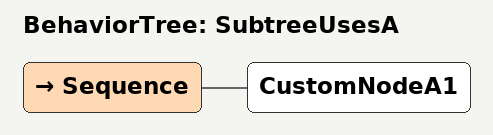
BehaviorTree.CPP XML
<root BTCPP_format="4">
  <BehaviorTree ID="SubtreeUsesA">
    <Sequence>
      <CustomNodeA1/>
    </Sequence>
  </BehaviorTree>
</root>
